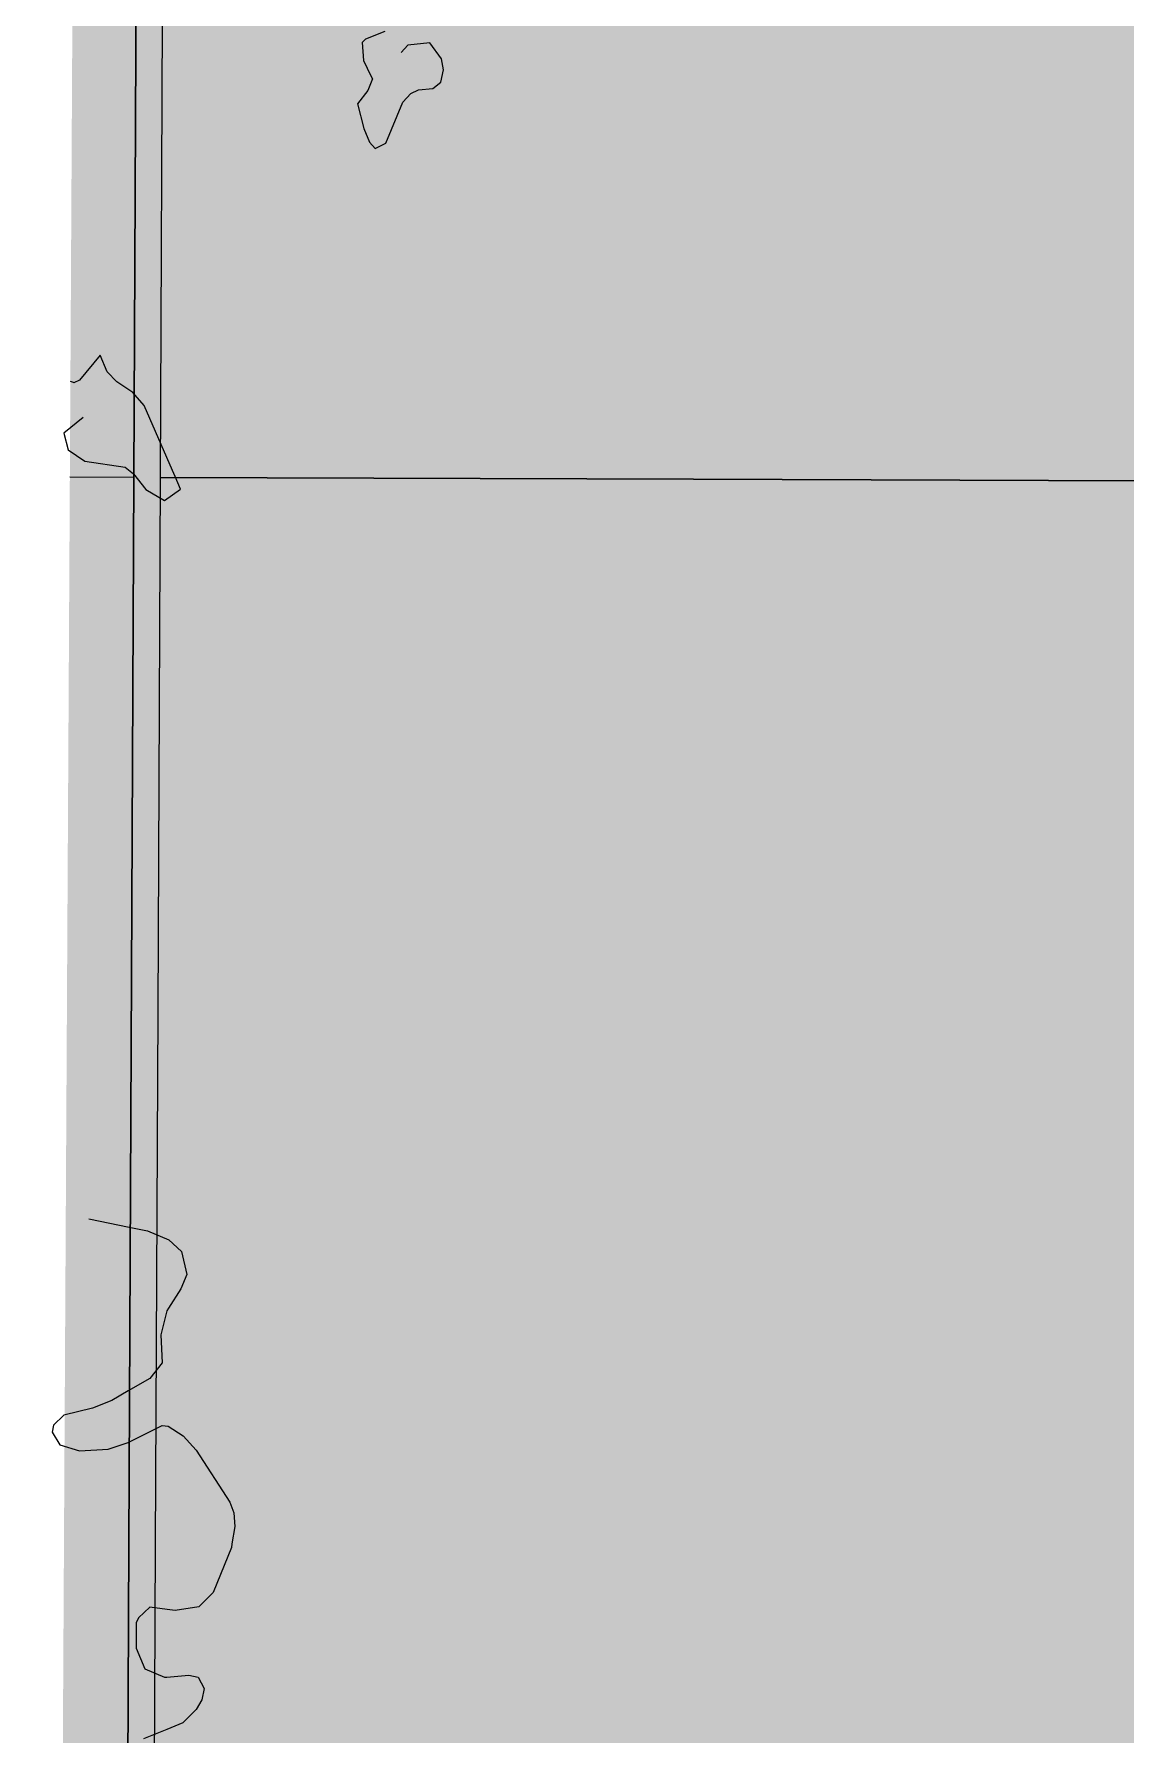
# Model space of a CAD drawing. Extents: x 560272 to 568164, y 6204780 to 6214217.
# Drawn here: x 565234.41 to 565261.78, y 6209829.23 to 6209871.86 of the extents above; entities that cross this region are included whole.
import ezdxf

# ---------------------------------------------------------------- set-up
doc = ezdxf.new("R2010")
doc.units = 0
doc.header["$LTSCALE"] = 5
for name, color, linetype in [('AS-TOWN-H', 254, 'Continuous'), ('Quarters', 8, 'Continuous'), ('T-WATER', 160, 'Continuous'), ('Townships', 57, 'Continuous')]:
    doc.layers.add(name, color=color, linetype=linetype)
doc.layers.add('ROUTE-MAP-BACKGROUND-H', color=7, linetype='Continuous', true_color=0xf0ebff)

msp = doc.modelspace()

# ---------------------------------------------------------------- hatches: boundary and pattern name
at = {"layer": 'AS-TOWN-H'}
h = msp.add_hatch(color=256, dxfattribs=at)
h.dxf.hatch_style = 1
h.paths.add_polyline_path([(565886.544, 6210020.352), (565236.202, 6210021.981), (565234.412, 6209697.744), (565886.527, 6209697.561)])
at = {"layer": 'ROUTE-MAP-BACKGROUND-H'}
h = msp.add_hatch(color=256, dxfattribs=at)
h.dxf.hatch_style = 1
h.paths.add_polyline_path([(565237.99, 6210345.866), (566535.85, 6210345.729), (566539.103, 6209697.377), (565234.412, 6209697.744)])

# ---------------------------------------------------------------- linework, layer by layer
at = {"layer": 'Quarters', "flags": 128}
msp.add_lwpolyline([(565235.608, 6209914.27), (565237.16, 6209914.262), (565237.099, 6209900.881), (565237.038, 6209887.501), (565236.977, 6209874.121), (565236.916, 6209860.74), (565235.312, 6209860.749)], dxfattribs=at)
for points in [[(565250.951, 6209860.691), (565237.585, 6209860.738), (565237.646, 6209874.118), (565237.707, 6209887.499), (565237.768, 6209900.879), (565237.829, 6209914.259), (565251.191, 6209914.213), (565264.552, 6209914.166), (565277.913, 6209914.119), (565291.275, 6209914.072), (565291.218, 6209900.692), (565291.162, 6209887.311), (565291.106, 6209873.931), (565291.05, 6209860.55), (565277.684, 6209860.597), (565264.317, 6209860.644)], [(565250.713, 6209807.504), (565237.341, 6209807.551), (565237.401, 6209820.597), (565237.462, 6209833.977), (565237.523, 6209847.357), (565237.585, 6209860.738), (565250.951, 6209860.691), (565264.317, 6209860.644), (565277.684, 6209860.597), (565291.05, 6209860.55), (565290.994, 6209847.17), (565290.938, 6209833.789), (565290.882, 6209820.408), (565290.827, 6209807.363), (565277.456, 6209807.41), (565264.084, 6209807.457)]]:
    msp.add_lwpolyline(points, close=True, dxfattribs=at)
at = {"layer": 'T-WATER', "flags": 128}
for points in [[(565243.21, 6209871.918), (565242.726, 6209871.731), (565242.645, 6209871.648), (565242.678, 6209871.194), (565242.864, 6209870.809), (565242.901, 6209870.731), (565242.789, 6209870.437), (565242.525, 6209870.109), (565242.683, 6209869.484), (565242.826, 6209869.141), (565242.97, 6209868.99), (565243.236, 6209869.116), (565243.662, 6209870.148), (565243.866, 6209870.365), (565244.058, 6209870.453), (565244.416, 6209870.489), (565244.618, 6209870.648), (565244.683, 6209870.956), (565244.636, 6209871.234), (565244.337, 6209871.636), (565243.787, 6209871.579), (565243.622, 6209871.394)], [(565235.646, 6209862.238), (565235.165, 6209861.847), (565235.27, 6209861.434), (565235.687, 6209861.15), (565236.697, 6209860.998), (565236.909, 6209860.832), (565237.218, 6209860.432), (565237.686, 6209860.158), (565237.884, 6209860.298), (565238.089, 6209860.443), (565237.951, 6209860.761), (565237.886, 6209860.91), (565237.178, 6209862.546), (565236.891, 6209862.868), (565236.489, 6209863.132), (565236.248, 6209863.388), (565236.076, 6209863.803), (565235.553, 6209863.176), (565235.414, 6209863.112), (565235.404, 6209863.116), (565235.325, 6209863.145)], [(565235.788, 6209842.146), (565236.796, 6209841.939), (565237.263, 6209841.843), (565237.798, 6209841.622), (565238.116, 6209841.327), (565238.249, 6209840.753), (565238.098, 6209840.395), (565237.79, 6209839.911), (565237.746, 6209839.842), (565237.595, 6209839.242), (565237.627, 6209838.537), (565237.316, 6209838.143), (565236.777, 6209837.831), (565236.366, 6209837.593), (565235.882, 6209837.402), (565235.165, 6209837.226), (565234.898, 6209836.972), (565234.872, 6209836.795), (565235.064, 6209836.482), (565235.553, 6209836.331), (565236.272, 6209836.37), (565236.771, 6209836.538), (565237.624, 6209836.968), (565237.777, 6209836.952), (565238.153, 6209836.704), (565238.482, 6209836.349), (565239.322, 6209835.045), (565239.427, 6209834.777), (565239.451, 6209834.435), (565239.377, 6209833.995), (565239.362, 6209833.906), (565238.908, 6209832.779), (565238.549, 6209832.42), (565237.95, 6209832.324), (565237.756, 6209832.35), (565237.32, 6209832.408), (565237.03, 6209832.141), (565236.973, 6209832.015), (565236.971, 6209831.385), (565237.19, 6209830.868), (565237.683, 6209830.652), (565237.748, 6209830.657), (565238.3, 6209830.706), (565238.531, 6209830.654), (565238.679, 6209830.372), (565238.625, 6209830.083), (565238.483, 6209829.843), (565238.144, 6209829.51), (565237.742, 6209829.346), (565237.159, 6209829.108)]]:
    msp.add_lwpolyline(points, dxfattribs=at)
at = {"layer": 'Townships', "flags": 128}
for points in [[(565236.202, 6210021.981), (565237.652, 6210021.973), (565237.53, 6209995.213), (565237.408, 6209968.452), (565237.285, 6209941.691), (565237.165, 6209915.265), (565237.16, 6209914.262), (565237.038, 6209887.501), (565236.916, 6209860.74), (565236.793, 6209833.979), (565236.672, 6209807.553), (565236.668, 6209806.55), (565236.546, 6209779.789), (565236.423, 6209753.028), (565236.301, 6209726.268), (565236.18, 6209699.508), (565236.177, 6209698.839), (565234.418, 6209698.849)], [(565399.78, 6209698.259), (565398.777, 6209698.263), (565372.011, 6209698.357), (565345.579, 6209698.451), (565344.576, 6209698.455), (565317.806, 6209698.549), (565291.376, 6209698.643), (565290.373, 6209698.647), (565263.611, 6209698.741), (565236.846, 6209698.836), (565236.177, 6209698.839), (565236.18, 6209699.508), (565236.301, 6209726.268), (565236.423, 6209753.028), (565236.546, 6209779.789), (565236.668, 6209806.55), (565236.672, 6209807.553), (565236.793, 6209833.979), (565236.916, 6209860.74), (565237.038, 6209887.501), (565237.16, 6209914.262), (565237.165, 6209915.265)]]:
    msp.add_lwpolyline(points, dxfattribs=at)

doc.saveas('drawing.dxf')
